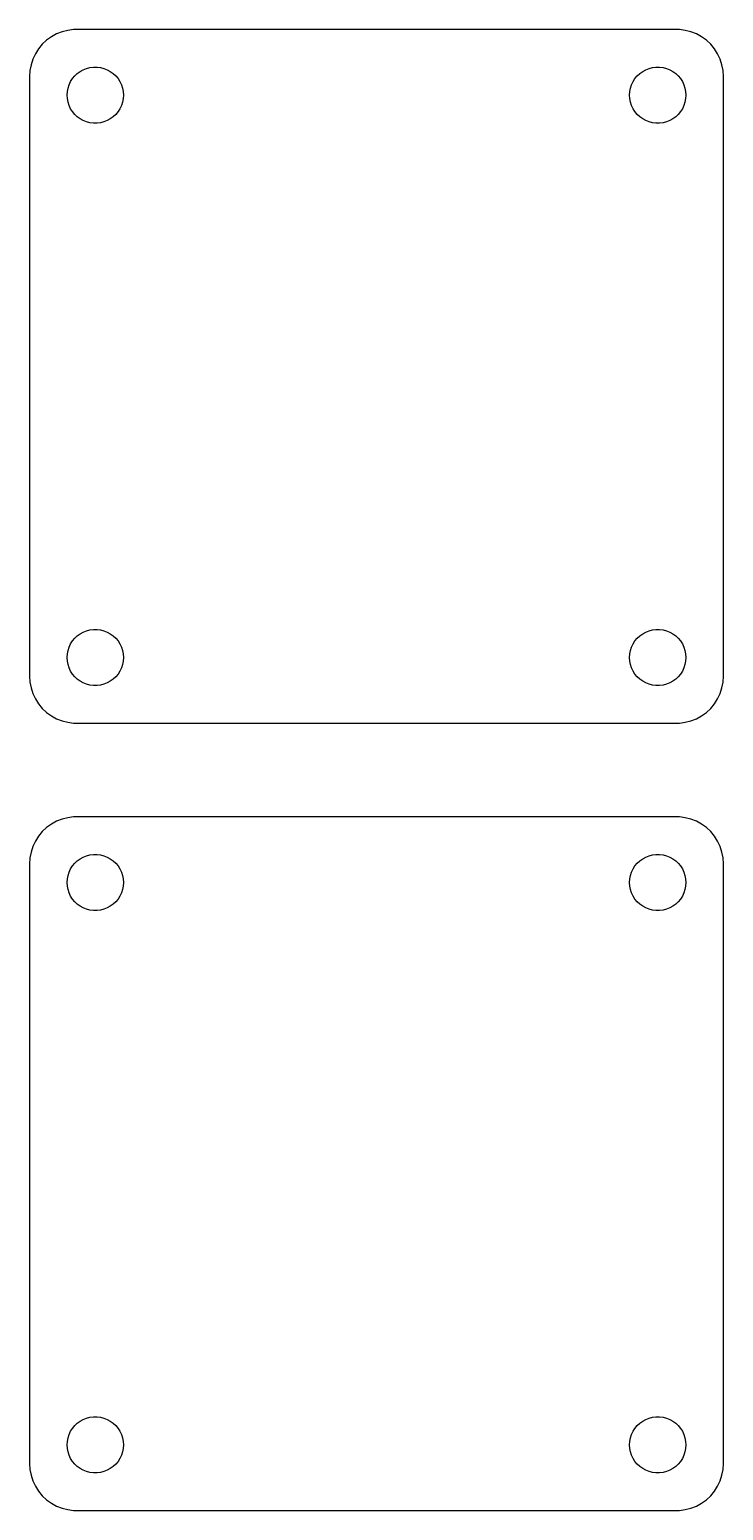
# Model space of a CAD drawing. Header units: metres. Extents: x -37 to 37, y 47 to 205.
import ezdxf

# ---------------------------------------------------------------- set-up
doc = ezdxf.new("R2010")
doc.units = ezdxf.units.M

msp = doc.modelspace()

# ---------------------------------------------------------------- linework, layer by layer
for p, q in [((-35.1871, 203.853), (-35.6448, 203.423)), ((-34.6791, 204.222), (-35.1871, 203.853)), ((-34.1289, 204.524), (-34.6791, 204.222)), ((-33.5451, 204.755), (-34.1289, 204.524)), ((-32.9369, 204.911), (-33.5451, 204.755)), ((-32.3139, 204.99), (-32.9369, 204.911)), ((32.3139, 204.99), (-32.3139, 204.99)), ((32.9369, 204.911), (32.3139, 204.99)), ((33.5451, 204.755), (32.9369, 204.911)), ((34.1289, 204.524), (33.5451, 204.755)), ((34.6791, 204.222), (34.1289, 204.524)), ((35.1871, 203.853), (34.6791, 204.222)), ((35.6448, 203.423), (35.1871, 203.853)), ((-36.3815, 202.409), (-36.6489, 201.841)), ((-36.0451, 202.939), (-36.3815, 202.409)), ((-35.6448, 203.423), (-36.0451, 202.939)), ((36.0451, 202.939), (35.6448, 203.423)), ((36.3815, 202.409), (36.0451, 202.939)), ((36.6489, 201.841), (36.3815, 202.409)), ((-36.8429, 201.243), (-36.9606, 200.627)), ((-36.6489, 201.841), (-36.8429, 201.243)), ((-31.6075, 200.533), (-31.2773, 200.714)), ((-31.2773, 200.714), (-30.927, 200.853)), ((-30.927, 200.853), (-30.5621, 200.947)), ((-30.5621, 200.947), (-30.1884, 200.994)), ((-30.1884, 200.994), (-29.8116, 200.994)), ((-29.8116, 200.994), (-29.4379, 200.947)), ((-29.4379, 200.947), (-29.0729, 200.853)), ((-29.0729, 200.853), (-28.7227, 200.714)), ((-28.7227, 200.714), (-28.3925, 200.533)), ((28.3925, 200.533), (28.7227, 200.714)), ((28.7227, 200.714), (29.0729, 200.853)), ((29.0729, 200.853), (29.4379, 200.947)), ((29.4379, 200.947), (29.8116, 200.994)), ((29.8116, 200.994), (30.1884, 200.994)), ((30.1884, 200.994), (30.5621, 200.947)), ((30.5621, 200.947), (30.927, 200.853)), ((30.927, 200.853), (31.2773, 200.714)), ((31.2773, 200.714), (31.6075, 200.533)), ((36.8429, 201.243), (36.6489, 201.841)), ((36.9606, 200.627), (36.8429, 201.243)), ((-36.9606, 200.627), (-37, 200)), ((-37, 200), (-37, 136)), ((-32.9057, 198.746), (-32.7893, 199.104)), ((-32.7893, 199.104), (-32.6289, 199.445)), ((-32.6289, 199.445), (-32.427, 199.763)), ((-32.427, 199.763), (-32.1869, 200.054)), ((-32.1869, 200.054), (-31.9123, 200.312)), ((-31.9123, 200.312), (-31.6075, 200.533)), ((-28.3925, 200.533), (-28.0877, 200.312)), ((-28.0877, 200.312), (-27.8131, 200.054)), ((-27.8131, 200.054), (-27.5729, 199.763)), ((-27.5729, 199.763), (-27.3711, 199.445)), ((-27.3711, 199.445), (-27.2107, 199.104)), ((-27.2107, 199.104), (-27.0942, 198.746)), ((27.0942, 198.746), (27.2107, 199.104)), ((27.2107, 199.104), (27.3711, 199.445)), ((27.3711, 199.445), (27.5729, 199.763)), ((27.5729, 199.763), (27.8131, 200.054)), ((27.8131, 200.054), (28.0877, 200.312)), ((28.0877, 200.312), (28.3925, 200.533)), ((31.6075, 200.533), (31.9123, 200.312)), ((31.9123, 200.312), (32.1869, 200.054)), ((32.1869, 200.054), (32.427, 199.763)), ((32.427, 199.763), (32.6289, 199.445)), ((32.6289, 199.445), (32.7893, 199.104)), ((32.7893, 199.104), (32.9057, 198.746)), ((37, 200), (36.9606, 200.627)), ((37, 136), (37, 200)), ((-33, 198), (-32.9763, 198.376)), ((-32.9763, 197.624), (-33, 198)), ((-32.9763, 198.376), (-32.9057, 198.746)), ((-32.9057, 197.254), (-32.9763, 197.624)), ((-27.0942, 198.746), (-27.0237, 198.376)), ((-27.0237, 197.624), (-27.0942, 197.254)), ((-27.0237, 198.376), (-27, 198)), ((-27, 198), (-27.0237, 197.624)), ((27, 198), (27.0237, 198.376)), ((27.0237, 197.624), (27, 198)), ((27.0237, 198.376), (27.0942, 198.746)), ((27.0942, 197.254), (27.0237, 197.624)), ((32.9057, 198.746), (32.9763, 198.376)), ((32.9763, 197.624), (32.9057, 197.254)), ((32.9763, 198.376), (33, 198)), ((33, 198), (32.9763, 197.624)), ((-32.7893, 196.896), (-32.9057, 197.254)), ((-32.6289, 196.555), (-32.7893, 196.896)), ((-32.427, 196.237), (-32.6289, 196.555)), ((-32.1869, 195.946), (-32.427, 196.237)), ((-31.9123, 195.688), (-32.1869, 195.946)), ((-27.8131, 195.946), (-28.0877, 195.688)), ((-27.5729, 196.237), (-27.8131, 195.946)), ((-27.3711, 196.555), (-27.5729, 196.237)), ((-27.2107, 196.896), (-27.3711, 196.555)), ((-27.0942, 197.254), (-27.2107, 196.896)), ((27.2107, 196.896), (27.0942, 197.254)), ((27.3711, 196.555), (27.2107, 196.896)), ((27.5729, 196.237), (27.3711, 196.555)), ((27.8131, 195.946), (27.5729, 196.237)), ((28.0877, 195.688), (27.8131, 195.946)), ((32.1869, 195.946), (31.9123, 195.688)), ((32.427, 196.237), (32.1869, 195.946)), ((32.6289, 196.555), (32.427, 196.237)), ((32.7893, 196.896), (32.6289, 196.555)), ((32.9057, 197.254), (32.7893, 196.896)), ((-31.6075, 195.467), (-31.9123, 195.688)), ((-31.2773, 195.286), (-31.6075, 195.467)), ((-30.927, 195.147), (-31.2773, 195.286)), ((-30.5621, 195.053), (-30.927, 195.147)), ((-30.1884, 195.006), (-30.5621, 195.053)), ((-29.8116, 195.006), (-30.1884, 195.006)), ((-29.4379, 195.053), (-29.8116, 195.006)), ((-29.0729, 195.147), (-29.4379, 195.053)), ((-28.7227, 195.286), (-29.0729, 195.147)), ((-28.3925, 195.467), (-28.7227, 195.286)), ((-28.0877, 195.688), (-28.3925, 195.467)), ((28.3925, 195.467), (28.0877, 195.688)), ((28.7227, 195.286), (28.3925, 195.467)), ((29.0729, 195.147), (28.7227, 195.286)), ((29.4379, 195.053), (29.0729, 195.147)), ((29.8116, 195.006), (29.4379, 195.053)), ((30.1884, 195.006), (29.8116, 195.006)), ((30.5621, 195.053), (30.1884, 195.006)), ((30.927, 195.147), (30.5621, 195.053)), ((31.2773, 195.286), (30.927, 195.147)), ((31.6075, 195.467), (31.2773, 195.286)), ((31.9123, 195.688), (31.6075, 195.467)), ((-31.6075, 140.533), (-31.2773, 140.714)), ((-31.2773, 140.714), (-30.927, 140.853)), ((-30.927, 140.853), (-30.5621, 140.947)), ((-30.5621, 140.947), (-30.1884, 140.994)), ((-30.1884, 140.994), (-29.8116, 140.994)), ((-29.8116, 140.994), (-29.4379, 140.947)), ((-29.4379, 140.947), (-29.0729, 140.853)), ((-29.0729, 140.853), (-28.7227, 140.714)), ((-28.7227, 140.714), (-28.3925, 140.533)), ((28.3925, 140.533), (28.7227, 140.714)), ((28.7227, 140.714), (29.0729, 140.853)), ((29.0729, 140.853), (29.4379, 140.947)), ((29.4379, 140.947), (29.8116, 140.994)), ((29.8116, 140.994), (30.1884, 140.994)), ((30.1884, 140.994), (30.5621, 140.947)), ((30.5621, 140.947), (30.927, 140.853)), ((30.927, 140.853), (31.2773, 140.714)), ((31.2773, 140.714), (31.6075, 140.533)), ((-32.9057, 138.746), (-32.7893, 139.104)), ((-32.7893, 139.104), (-32.6289, 139.445)), ((-32.6289, 139.445), (-32.427, 139.763)), ((-32.427, 139.763), (-32.1869, 140.054)), ((-32.1869, 140.054), (-31.9123, 140.312)), ((-31.9123, 140.312), (-31.6075, 140.533)), ((-28.3925, 140.533), (-28.0877, 140.312)), ((-28.0877, 140.312), (-27.8131, 140.054)), ((-27.8131, 140.054), (-27.5729, 139.763)), ((-27.5729, 139.763), (-27.3711, 139.445)), ((-27.3711, 139.445), (-27.2107, 139.104)), ((-27.2107, 139.104), (-27.0942, 138.746)), ((27.0942, 138.746), (27.2107, 139.104)), ((27.2107, 139.104), (27.3711, 139.445)), ((27.3711, 139.445), (27.5729, 139.763)), ((27.5729, 139.763), (27.8131, 140.054)), ((27.8131, 140.054), (28.0877, 140.312)), ((28.0877, 140.312), (28.3925, 140.533)), ((31.6075, 140.533), (31.9123, 140.312)), ((31.9123, 140.312), (32.1869, 140.054)), ((32.1869, 140.054), (32.427, 139.763)), ((32.427, 139.763), (32.6289, 139.445)), ((32.6289, 139.445), (32.7893, 139.104)), ((32.7893, 139.104), (32.9057, 138.746)), ((-33, 138), (-32.9763, 138.376)), ((-32.9763, 137.624), (-33, 138)), ((-32.9763, 138.376), (-32.9057, 138.746)), ((-32.9057, 137.254), (-32.9763, 137.624)), ((-27.0942, 138.746), (-27.0237, 138.376)), ((-27.0237, 137.624), (-27.0942, 137.254)), ((-27.0237, 138.376), (-27, 138)), ((-27, 138), (-27.0237, 137.624)), ((27, 138), (27.0237, 138.376)), ((27.0237, 137.624), (27, 138)), ((27.0237, 138.376), (27.0942, 138.746)), ((27.0942, 137.254), (27.0237, 137.624)), ((32.9057, 138.746), (32.9763, 138.376)), ((32.9763, 137.624), (32.9057, 137.254)), ((32.9763, 138.376), (33, 138)), ((33, 138), (32.9763, 137.624)), ((-37, 136), (-36.9606, 135.373)), ((-32.7893, 136.896), (-32.9057, 137.254)), ((-32.6289, 136.555), (-32.7893, 136.896)), ((-32.427, 136.237), (-32.6289, 136.555)), ((-32.1869, 135.946), (-32.427, 136.237)), ((-31.9123, 135.688), (-32.1869, 135.946)), ((-27.8131, 135.946), (-28.0877, 135.688)), ((-27.5729, 136.237), (-27.8131, 135.946)), ((-27.3711, 136.555), (-27.5729, 136.237)), ((-27.2107, 136.896), (-27.3711, 136.555)), ((-27.0942, 137.254), (-27.2107, 136.896)), ((27.2107, 136.896), (27.0942, 137.254)), ((27.3711, 136.555), (27.2107, 136.896)), ((27.5729, 136.237), (27.3711, 136.555)), ((27.8131, 135.946), (27.5729, 136.237)), ((28.0877, 135.688), (27.8131, 135.946)), ((32.1869, 135.946), (31.9123, 135.688)), ((32.427, 136.237), (32.1869, 135.946)), ((32.6289, 136.555), (32.427, 136.237)), ((32.7893, 136.896), (32.6289, 136.555)), ((32.9057, 137.254), (32.7893, 136.896)), ((36.9606, 135.373), (37, 136)), ((-36.9606, 135.373), (-36.8429, 134.757)), ((-36.8429, 134.757), (-36.6489, 134.159)), ((-31.6075, 135.467), (-31.9123, 135.688)), ((-31.2773, 135.286), (-31.6075, 135.467)), ((-30.927, 135.147), (-31.2773, 135.286)), ((-30.5621, 135.053), (-30.927, 135.147)), ((-30.1884, 135.006), (-30.5621, 135.053)), ((-29.8116, 135.006), (-30.1884, 135.006)), ((-29.4379, 135.053), (-29.8116, 135.006)), ((-29.0729, 135.147), (-29.4379, 135.053)), ((-28.7227, 135.286), (-29.0729, 135.147)), ((-28.3925, 135.467), (-28.7227, 135.286)), ((-28.0877, 135.688), (-28.3925, 135.467)), ((28.3925, 135.467), (28.0877, 135.688)), ((28.7227, 135.286), (28.3925, 135.467)), ((29.0729, 135.147), (28.7227, 135.286)), ((29.4379, 135.053), (29.0729, 135.147)), ((29.8116, 135.006), (29.4379, 135.053)), ((30.1884, 135.006), (29.8116, 135.006)), ((30.5621, 135.053), (30.1884, 135.006)), ((30.927, 135.147), (30.5621, 135.053)), ((31.2773, 135.286), (30.927, 135.147)), ((31.6075, 135.467), (31.2773, 135.286)), ((31.9123, 135.688), (31.6075, 135.467)), ((36.6489, 134.159), (36.8429, 134.757)), ((36.8429, 134.757), (36.9606, 135.373)), ((-36.6489, 134.159), (-36.3815, 133.591)), ((-36.3815, 133.591), (-36.0451, 133.061)), ((-36.0451, 133.061), (-35.6448, 132.577)), ((35.6448, 132.577), (36.0451, 133.061)), ((36.0451, 133.061), (36.3815, 133.591)), ((36.3815, 133.591), (36.6489, 134.159)), ((-35.6448, 132.577), (-35.1871, 132.147)), ((-35.1871, 132.147), (-34.6791, 131.778)), ((-34.6791, 131.778), (-34.1289, 131.476)), ((-34.1289, 131.476), (-33.5451, 131.245)), ((-33.5451, 131.245), (-32.9369, 131.089)), ((32.9369, 131.089), (33.5451, 131.245)), ((33.5451, 131.245), (34.1289, 131.476)), ((34.1289, 131.476), (34.6791, 131.778)), ((34.6791, 131.778), (35.1871, 132.147)), ((35.1871, 132.147), (35.6448, 132.577)), ((-32.9369, 131.089), (-32.3139, 131.01)), ((-32.3139, 131.01), (32.3139, 131.01)), ((32.3139, 131.01), (32.9369, 131.089)), ((-34.6791, 120.222), (-35.1871, 119.853)), ((-34.1289, 120.524), (-34.6791, 120.222)), ((-33.5451, 120.755), (-34.1289, 120.524)), ((-32.9369, 120.911), (-33.5451, 120.755)), ((-32.3139, 120.99), (-32.9369, 120.911)), ((32.3139, 120.99), (-32.3139, 120.99)), ((32.9369, 120.911), (32.3139, 120.99)), ((33.5451, 120.755), (32.9369, 120.911)), ((34.1289, 120.524), (33.5451, 120.755)), ((34.6791, 120.222), (34.1289, 120.524)), ((35.1871, 119.853), (34.6791, 120.222)), ((-36.0451, 118.939), (-36.3815, 118.409)), ((-35.6448, 119.423), (-36.0451, 118.939)), ((-35.1871, 119.853), (-35.6448, 119.423)), ((35.6448, 119.423), (35.1871, 119.853)), ((36.0451, 118.939), (35.6448, 119.423)), ((36.3815, 118.409), (36.0451, 118.939)), ((-36.8429, 117.243), (-36.9606, 116.627)), ((-36.6489, 117.841), (-36.8429, 117.243)), ((-36.3815, 118.409), (-36.6489, 117.841)), ((-30.927, 116.853), (-30.5621, 116.947)), ((-30.5621, 116.947), (-30.1884, 116.994)), ((-30.1884, 116.994), (-29.8116, 116.994)), ((-29.8116, 116.994), (-29.4379, 116.947)), ((-29.4379, 116.947), (-29.0729, 116.853)), ((29.0729, 116.853), (29.4379, 116.947)), ((29.4379, 116.947), (29.8116, 116.994)), ((29.8116, 116.994), (30.1884, 116.994)), ((30.1884, 116.994), (30.5621, 116.947)), ((30.5621, 116.947), (30.927, 116.853)), ((36.6489, 117.841), (36.3815, 118.409)), ((36.8429, 117.243), (36.6489, 117.841)), ((36.9606, 116.627), (36.8429, 117.243)), ((-36.9606, 116.627), (-37, 116)), ((-37, 116), (-37, 52)), ((-32.7893, 115.104), (-32.6289, 115.445)), ((-32.6289, 115.445), (-32.427, 115.763)), ((-32.427, 115.763), (-32.1869, 116.054)), ((-32.1869, 116.054), (-31.9123, 116.312)), ((-31.9123, 116.312), (-31.6075, 116.533)), ((-31.6075, 116.533), (-31.2773, 116.714)), ((-31.2773, 116.714), (-30.927, 116.853)), ((-29.0729, 116.853), (-28.7227, 116.714)), ((-28.7227, 116.714), (-28.3925, 116.533)), ((-28.3925, 116.533), (-28.0877, 116.312)), ((-28.0877, 116.312), (-27.8131, 116.054)), ((-27.8131, 116.054), (-27.5729, 115.763)), ((-27.5729, 115.763), (-27.3711, 115.445)), ((-27.3711, 115.445), (-27.2107, 115.104)), ((27.2107, 115.104), (27.3711, 115.445)), ((27.3711, 115.445), (27.5729, 115.763)), ((27.5729, 115.763), (27.8131, 116.054)), ((27.8131, 116.054), (28.0877, 116.312)), ((28.0877, 116.312), (28.3925, 116.533)), ((28.3925, 116.533), (28.7227, 116.714)), ((28.7227, 116.714), (29.0729, 116.853)), ((30.927, 116.853), (31.2773, 116.714)), ((31.2773, 116.714), (31.6075, 116.533)), ((31.6075, 116.533), (31.9123, 116.312)), ((31.9123, 116.312), (32.1869, 116.054)), ((32.1869, 116.054), (32.427, 115.763)), ((32.427, 115.763), (32.6289, 115.445)), ((32.6289, 115.445), (32.7893, 115.104)), ((37, 116), (36.9606, 116.627)), ((37, 52), (37, 116)), ((-33, 114), (-32.9763, 114.376)), ((-32.9763, 113.624), (-33, 114)), ((-32.9763, 114.376), (-32.9057, 114.746)), ((-32.9057, 114.746), (-32.7893, 115.104)), ((-27.2107, 115.104), (-27.0942, 114.746)), ((-27.0942, 114.746), (-27.0237, 114.376)), ((-27.0237, 114.376), (-27, 114)), ((-27, 114), (-27.0237, 113.624)), ((27, 114), (27.0237, 114.376)), ((27.0237, 113.624), (27, 114)), ((27.0237, 114.376), (27.0942, 114.746)), ((27.0942, 114.746), (27.2107, 115.104)), ((32.7893, 115.104), (32.9057, 114.746)), ((32.9057, 114.746), (32.9763, 114.376)), ((32.9763, 114.376), (33, 114)), ((33, 114), (32.9763, 113.624)), ((-32.9057, 113.254), (-32.9763, 113.624)), ((-32.7893, 112.896), (-32.9057, 113.254)), ((-32.6289, 112.555), (-32.7893, 112.896)), ((-32.427, 112.237), (-32.6289, 112.555)), ((-32.1869, 111.946), (-32.427, 112.237)), ((-27.5729, 112.237), (-27.8131, 111.946)), ((-27.3711, 112.555), (-27.5729, 112.237)), ((-27.2107, 112.896), (-27.3711, 112.555)), ((-27.0942, 113.254), (-27.2107, 112.896)), ((-27.0237, 113.624), (-27.0942, 113.254)), ((27.0942, 113.254), (27.0237, 113.624)), ((27.2107, 112.896), (27.0942, 113.254)), ((27.3711, 112.555), (27.2107, 112.896)), ((27.5729, 112.237), (27.3711, 112.555)), ((27.8131, 111.946), (27.5729, 112.237)), ((32.427, 112.237), (32.1869, 111.946)), ((32.6289, 112.555), (32.427, 112.237)), ((32.7893, 112.896), (32.6289, 112.555)), ((32.9057, 113.254), (32.7893, 112.896)), ((32.9763, 113.624), (32.9057, 113.254)), ((-31.9123, 111.688), (-32.1869, 111.946)), ((-31.6075, 111.467), (-31.9123, 111.688)), ((-31.2773, 111.286), (-31.6075, 111.467)), ((-30.927, 111.147), (-31.2773, 111.286)), ((-30.5621, 111.053), (-30.927, 111.147)), ((-30.1884, 111.006), (-30.5621, 111.053)), ((-29.8116, 111.006), (-30.1884, 111.006)), ((-29.4379, 111.053), (-29.8116, 111.006)), ((-29.0729, 111.147), (-29.4379, 111.053)), ((-28.7227, 111.286), (-29.0729, 111.147)), ((-28.3925, 111.467), (-28.7227, 111.286)), ((-28.0877, 111.688), (-28.3925, 111.467)), ((-27.8131, 111.946), (-28.0877, 111.688)), ((28.0877, 111.688), (27.8131, 111.946)), ((28.3925, 111.467), (28.0877, 111.688)), ((28.7227, 111.286), (28.3925, 111.467)), ((29.0729, 111.147), (28.7227, 111.286)), ((29.4379, 111.053), (29.0729, 111.147)), ((29.8116, 111.006), (29.4379, 111.053)), ((30.1884, 111.006), (29.8116, 111.006)), ((30.5621, 111.053), (30.1884, 111.006)), ((30.927, 111.147), (30.5621, 111.053)), ((31.2773, 111.286), (30.927, 111.147)), ((31.6075, 111.467), (31.2773, 111.286)), ((31.9123, 111.688), (31.6075, 111.467)), ((32.1869, 111.946), (31.9123, 111.688)), ((-30.927, 56.8532), (-30.5621, 56.9469)), ((-30.5621, 56.9469), (-30.1884, 56.9941)), ((-30.1884, 56.9941), (-29.8116, 56.9941)), ((-29.8116, 56.9941), (-29.4379, 56.9469)), ((-29.4379, 56.9469), (-29.0729, 56.8532)), ((29.0729, 56.8532), (29.4379, 56.9469)), ((29.4379, 56.9469), (29.8116, 56.9941)), ((29.8116, 56.9941), (30.1884, 56.9941)), ((30.1884, 56.9941), (30.5621, 56.9469)), ((30.5621, 56.9469), (30.927, 56.8532)), ((-32.7893, 55.1044), (-32.6289, 55.4453)), ((-32.6289, 55.4453), (-32.427, 55.7634)), ((-32.427, 55.7634), (-32.1869, 56.0536)), ((-32.1869, 56.0536), (-31.9123, 56.3116)), ((-31.9123, 56.3116), (-31.6075, 56.533)), ((-31.6075, 56.533), (-31.2773, 56.7145)), ((-31.2773, 56.7145), (-30.927, 56.8532)), ((-29.0729, 56.8532), (-28.7227, 56.7145)), ((-28.7227, 56.7145), (-28.3925, 56.533)), ((-28.3925, 56.533), (-28.0877, 56.3116)), ((-28.0877, 56.3116), (-27.8131, 56.0536)), ((-27.8131, 56.0536), (-27.5729, 55.7634)), ((-27.5729, 55.7634), (-27.3711, 55.4453)), ((-27.3711, 55.4453), (-27.2107, 55.1044)), ((27.2107, 55.1044), (27.3711, 55.4453)), ((27.3711, 55.4453), (27.5729, 55.7634)), ((27.5729, 55.7634), (27.8131, 56.0536)), ((27.8131, 56.0536), (28.0877, 56.3116)), ((28.0877, 56.3116), (28.3925, 56.533)), ((28.3925, 56.533), (28.7227, 56.7145)), ((28.7227, 56.7145), (29.0729, 56.8532)), ((30.927, 56.8532), (31.2773, 56.7145)), ((31.2773, 56.7145), (31.6075, 56.533)), ((31.6075, 56.533), (31.9123, 56.3116)), ((31.9123, 56.3116), (32.1869, 56.0536)), ((32.1869, 56.0536), (32.427, 55.7634)), ((32.427, 55.7634), (32.6289, 55.4453)), ((32.6289, 55.4453), (32.7893, 55.1044)), ((-33, 54), (-32.9763, 54.376)), ((-32.9763, 53.624), (-33, 54)), ((-32.9763, 54.376), (-32.9057, 54.7461)), ((-32.9057, 54.7461), (-32.7893, 55.1044)), ((-27.2107, 55.1044), (-27.0942, 54.7461)), ((-27.0942, 54.7461), (-27.0237, 54.376)), ((-27.0237, 54.376), (-27, 54)), ((-27, 54), (-27.0237, 53.624)), ((27, 54), (27.0237, 54.376)), ((27.0237, 53.624), (27, 54)), ((27.0237, 54.376), (27.0942, 54.7461)), ((27.0942, 54.7461), (27.2107, 55.1044)), ((32.7893, 55.1044), (32.9057, 54.7461)), ((32.9057, 54.7461), (32.9763, 54.376)), ((32.9763, 54.376), (33, 54)), ((33, 54), (32.9763, 53.624)), ((-32.9057, 53.2539), (-32.9763, 53.624)), ((-32.7893, 52.8956), (-32.9057, 53.2539)), ((-32.6289, 52.5547), (-32.7893, 52.8956)), ((-32.427, 52.2366), (-32.6289, 52.5547)), ((-32.1869, 51.9464), (-32.427, 52.2366)), ((-27.5729, 52.2366), (-27.8131, 51.9464)), ((-27.3711, 52.5547), (-27.5729, 52.2366)), ((-27.2107, 52.8956), (-27.3711, 52.5547)), ((-27.0942, 53.2539), (-27.2107, 52.8956)), ((-27.0237, 53.624), (-27.0942, 53.2539)), ((27.0942, 53.2539), (27.0237, 53.624)), ((27.2107, 52.8956), (27.0942, 53.2539)), ((27.3711, 52.5547), (27.2107, 52.8956)), ((27.5729, 52.2366), (27.3711, 52.5547)), ((27.8131, 51.9464), (27.5729, 52.2366)), ((32.427, 52.2366), (32.1869, 51.9464)), ((32.6289, 52.5547), (32.427, 52.2366)), ((32.7893, 52.8956), (32.6289, 52.5547)), ((32.9057, 53.2539), (32.7893, 52.8956)), ((32.9763, 53.624), (32.9057, 53.2539)), ((-37, 52), (-36.9606, 51.3733)), ((-36.9606, 51.3733), (-36.8429, 50.7566)), ((-36.8429, 50.7566), (-36.6489, 50.1594)), ((-31.9123, 51.6885), (-32.1869, 51.9464)), ((-31.6075, 51.467), (-31.9123, 51.6885)), ((-31.2773, 51.2855), (-31.6075, 51.467)), ((-30.927, 51.1468), (-31.2773, 51.2855)), ((-30.5621, 51.0531), (-30.927, 51.1468)), ((-30.1884, 51.0059), (-30.5621, 51.0531)), ((-29.8116, 51.0059), (-30.1884, 51.0059)), ((-29.4379, 51.0531), (-29.8116, 51.0059)), ((-29.0729, 51.1468), (-29.4379, 51.0531)), ((-28.7227, 51.2855), (-29.0729, 51.1468)), ((-28.3925, 51.467), (-28.7227, 51.2855)), ((-28.0877, 51.6885), (-28.3925, 51.467)), ((-27.8131, 51.9464), (-28.0877, 51.6885)), ((28.0877, 51.6885), (27.8131, 51.9464)), ((28.3925, 51.467), (28.0877, 51.6885)), ((28.7227, 51.2855), (28.3925, 51.467)), ((29.0729, 51.1468), (28.7227, 51.2855)), ((29.4379, 51.0531), (29.0729, 51.1468)), ((29.8116, 51.0059), (29.4379, 51.0531)), ((30.1884, 51.0059), (29.8116, 51.0059)), ((30.5621, 51.0531), (30.1884, 51.0059)), ((30.927, 51.1468), (30.5621, 51.0531)), ((31.2773, 51.2855), (30.927, 51.1468)), ((31.6075, 51.467), (31.2773, 51.2855)), ((31.9123, 51.6885), (31.6075, 51.467)), ((32.1869, 51.9464), (31.9123, 51.6885)), ((36.6489, 50.1594), (36.8429, 50.7566)), ((36.8429, 50.7566), (36.9606, 51.3733)), ((36.9606, 51.3733), (37, 52)), ((-36.6489, 50.1594), (-36.3815, 49.5912)), ((-36.3815, 49.5912), (-36.0451, 49.0611)), ((-36.0451, 49.0611), (-35.6448, 48.5773)), ((35.6448, 48.5773), (36.0451, 49.0611)), ((36.0451, 49.0611), (36.3815, 49.5912)), ((36.3815, 49.5912), (36.6489, 50.1594)), ((-35.6448, 48.5773), (-35.1871, 48.1474)), ((-35.1871, 48.1474), (-34.6791, 47.7784)), ((-34.6791, 47.7784), (-34.1289, 47.4759)), ((-34.1289, 47.4759), (-33.5451, 47.2447)), ((33.5451, 47.2447), (34.1289, 47.4759)), ((34.1289, 47.4759), (34.6791, 47.7784)), ((34.6791, 47.7784), (35.1871, 48.1474)), ((35.1871, 48.1474), (35.6448, 48.5773)), ((-33.5451, 47.2447), (-32.9369, 47.0886)), ((-32.9369, 47.0886), (-32.3139, 47.0099)), ((-32.3139, 47.0099), (32.3139, 47.0099)), ((32.3139, 47.0099), (32.9369, 47.0886)), ((32.9369, 47.0886), (33.5451, 47.2447))]:
    msp.add_line(p, q)

doc.saveas('drawing.dxf')
